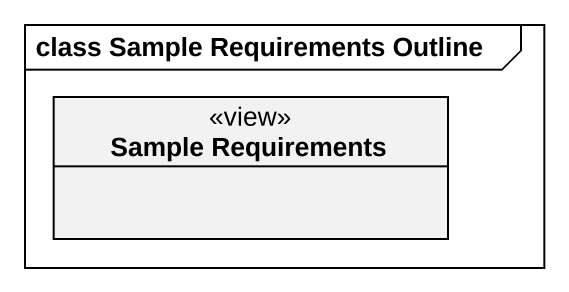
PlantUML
@startuml
mainframe class Sample Requirements Outline
hide circle
hide empty members
class "Sample Requirements" as Sample_Requirements <<view>>
@enduml
